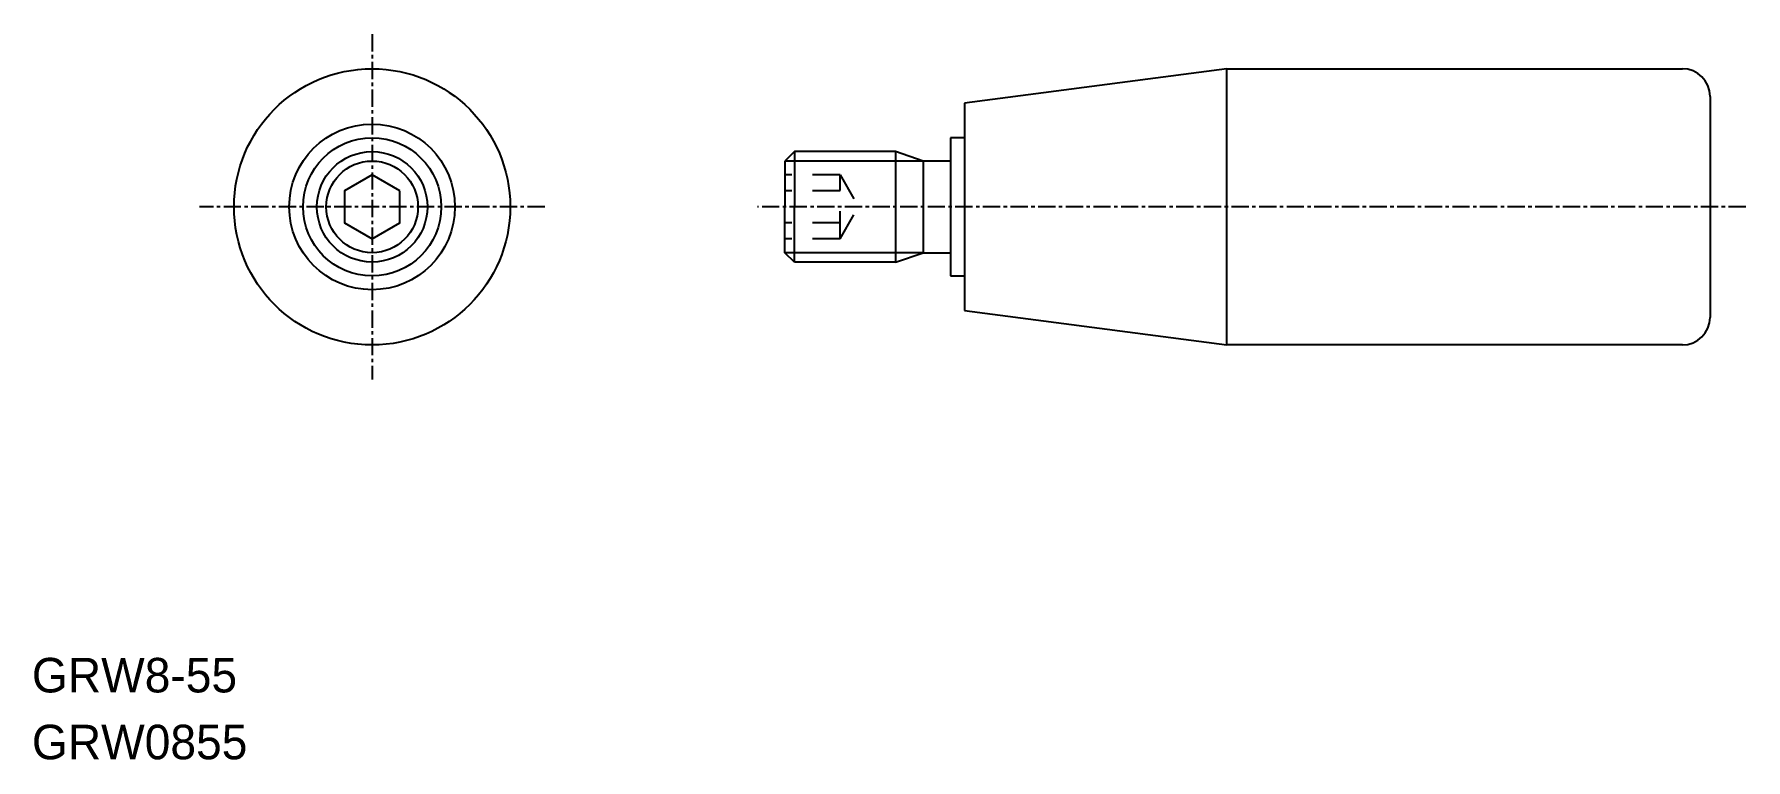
# Model space of a CAD drawing. Extents: x 0 to 124, y 0 to 52.
import ezdxf

# ---------------------------------------------------------------- set-up
doc = ezdxf.new("R2010")
doc.units = 0
doc.linetypes.add('CENTER', pattern=[2, 1.25, -0.25, 0.25, -0.25])
doc.linetypes.add('DASHED', pattern=[3.5, 2, -1.5])
doc.layers.get('0').update_dxf_attribs({"linetype": 'CONTINUOUS'})
doc.layers.add('CENTER', color=1, linetype='CENTER')

msp = doc.modelspace()

# ---------------------------------------------------------------- linework, layer by layer
at = {"color": 7, "linetype": 'CONTINUOUS'}
for p, q in [((86.54, 50), (67.54, 47.5)), ((86.54, 50), (119.54, 50)), ((86.54, 30), (86.54, 50)), ((67.54, 47.5), (67.54, 32.5)), ((121.54, 48), (121.54, 32)), ((66.54, 45), (66.54, 35)), ((67.54, 45), (66.54, 45)), ((55.22, 44), (54.54, 43.32)), ((62.54, 44), (55.22, 44)), ((55.22, 44), (55.22, 40)), ((62.54, 44), (62.54, 36)), ((64.54, 43.32), (62.54, 44)), ((54.54, 43.32), (54.54, 40)), ((66.54, 43.32), (64.54, 43.32)), ((64.54, 43.32), (64.54, 36.68)), ((54.54, 36.68), (54.54, 40)), ((55.22, 36), (55.22, 40)), ((55.22, 36), (54.54, 36.68)), ((62.54, 36), (55.22, 36)), ((62.54, 36), (64.54, 36.68)), ((64.54, 36.68), (66.54, 36.68)), ((66.54, 35), (67.54, 35)), ((67.54, 32.5), (86.54, 30)), ((119.54, 30), (86.54, 30))]:
    msp.add_line(p, q, dxfattribs=at)
at = {"color": 3, "linetype": 'CONTINUOUS'}
for p, q in [((64.54, 43.32), (54.54, 43.32)), ((64.54, 36.68), (54.54, 36.68))]:
    msp.add_line(p, q, dxfattribs=at)
at = {"color": 3, "linetype": 'DASHED'}
for p, q in [((58.54, 42.31), (54.54, 42.31)), ((58.54, 37.69), (58.54, 42.31)), ((58.54, 42.31), (59.87, 40)), ((58.54, 41.15), (54.54, 41.15)), ((58.54, 37.69), (59.87, 40)), ((58.54, 38.85), (54.54, 38.85)), ((58.54, 37.69), (54.54, 37.69))]:
    msp.add_line(p, q, dxfattribs=at)
at = {"color": 7, "linetype": 'CONTINUOUS'}
msp.add_lwpolyline([(26.64, 41.15), (24.64, 42.31), (22.64, 41.15), (22.64, 38.85), (24.64, 37.69), (26.64, 38.85)], close=True, dxfattribs=at)
for radius in [10, 6, 5, 4]:
    msp.add_circle((24.64, 40), radius, dxfattribs=at)
at = {"color": 3, "linetype": 'CONTINUOUS'}
msp.add_circle((24.64, 40), 3.32, dxfattribs=at)
at = {"color": 7, "linetype": 'CONTINUOUS'}
for centre, start, end in [((119.54, 48), 0, 90), ((119.54, 32), 270, 0)]:
    msp.add_arc(centre, 2, start, end, dxfattribs=at)
at = {"layer": 'CENTER', "color": 1, "linetype": 'CENTER'}
for p, q in [((24.64, 52.5), (24.64, 27.5)), ((37.14, 40), (12.14, 40)), ((124.13, 40), (52.56, 40))]:
    msp.add_line(p, q, dxfattribs=at)

# ---------------------------------------------------------------- texts
for s, p in [('GRW8-55', (0, 4.84)), ('GRW0855', (0, 0))]:
    msp.add_text(s, height=2.5).set_placement(p)

doc.saveas('drawing.dxf')
